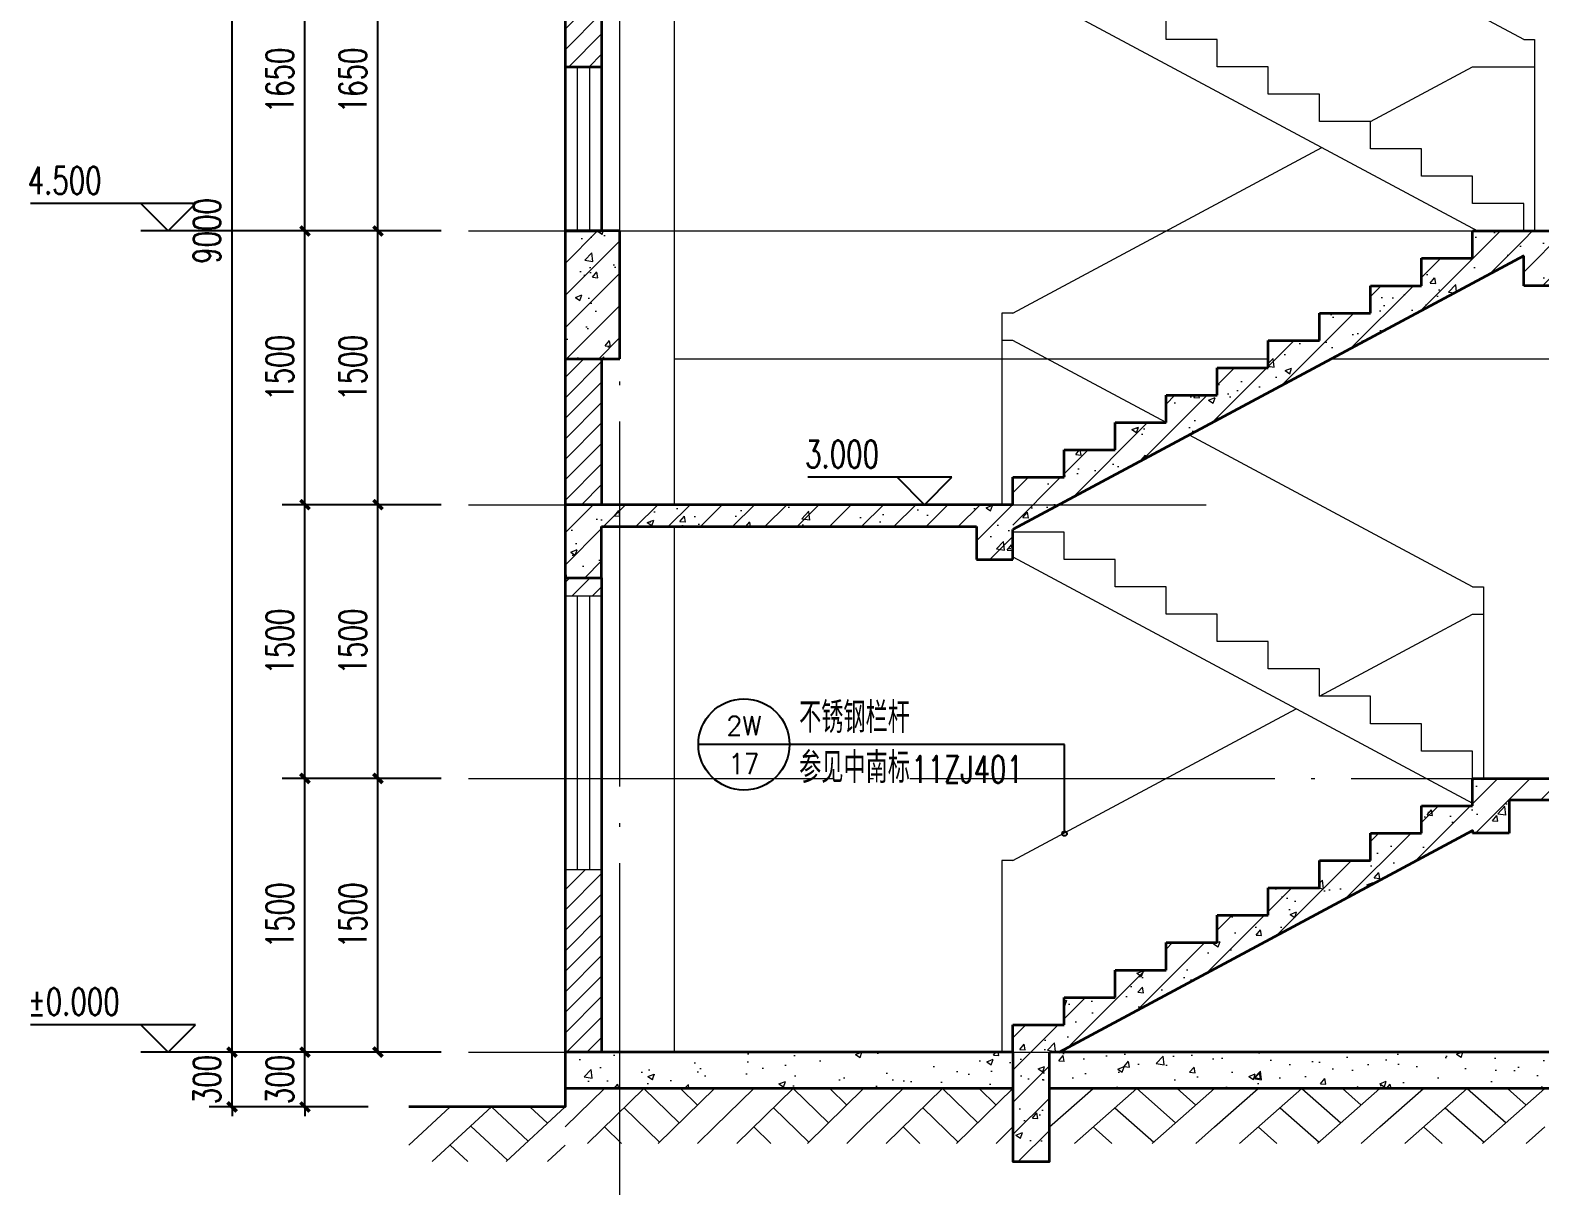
# Model space of a CAD drawing. Extents: x 238398 to 585159, y -66832 to 191741.
# Drawn here: x 393303 to 401579, y -57088 to -50756 of the extents above; entities that cross this region are included whole.
import ezdxf
from ezdxf.enums import TextEntityAlignment as Align

# ---------------------------------------------------------------- set-up
doc = ezdxf.new("R2010")
doc.units = 0
doc.header["$LTSCALE"] = 1000
doc.header["$MEASUREMENT"] = 0
doc.linetypes.add('DASH', pattern=[0.35, 0.25, -0.1])
doc.linetypes.add('DOTE', pattern=[2.42, 2, -0.2, 0.02, -0.2])
for name, color, linetype in [('DIM_ELEV', 3, 'Continuous'), ('DIM_IDEN', 3, 'Continuous'), ('PUB_DIM', 76, 'Continuous')]:
    doc.layers.add(name, color=color, linetype=linetype)
for name, color, linetype, lineweight in [('DOTE', 18, 'DOTE', 13), ('PUB_HATCH', 252, 'Continuous', 5), ('PUB_TEXT', 7, 'Continuous', 20), ('S_SURFACE', 42, 'Continuous', 15), ('WINDOW', 2, 'Continuous', 18), ('剖面粗线', 4, 'Continuous', 35)]:
    doc.layers.add(name, color=color, linetype=linetype, lineweight=lineweight)
doc.styles.add('_TCH_DIM', font='SIMPLEX', dxfattribs={"bigfont": 'GBCBIG'})
doc.styles.add('_TCH_DIM_T3', font='SIMPLEX', dxfattribs={"width": 0.705882, "bigfont": 'GBCBIG'})
doc.styles.add('_TCH_LABEL', font='geditxt.shx', dxfattribs={"bigfont": 'hztxt1.shx'})
doc.dimstyles.new('_TCH_ARCH&&50', dxfattribs={"dimtxt": 148.75, "dimasz": 50, "dimexe": 125, "dimexo": 150, "dimgap": 63.125, "dimtad": 1, "dimdec": 0, "dimzin": 0, "dimdsep": 46, "dimtxsty": '_TCH_DIM_T3', "dimblk": 'ARCHTICK', "dimcen": 0.09, "dimazin": 2, "dimtfac": 1, "dimtdec": 0, "dimtix": 1, "dimtmove": 2, "dimatfit": 3, "dimfxl": 1, "dimtolj": 1, "dimtzin": 0, "dimarcsym": 0})
pattern_1 = [(45, (-233869.22, -143500), (-88.388348, 88.388348), []), (50, (-233869.22, -143500), (358.63009, -31.37607), [37.5, -412.5]), (355, (-233869.22, -143500), (-69.37567, 376.09607), [30, -330]), (100.4514, (-233839.33, -143502.6), (289.2547, 344.71977), [31.8701, -350.57106]), (46.1842, (-233869.2, -143400), (533.62052, -82.7595), [56.25, -618.75]), (96.6356, (-233824.75, -143406.9), (467.33135, 487.05894), [47.80514, -525.8565]), (351.1842, (-233869.2, -143400), (467.33097, 487.0593), [45, -495]), (21, (-233819.22, -143425), (298.45353, -201.30945), [37.5, -412.5]), (326, (-233819.22, -143425), (121.65767, 362.57502), [30, -330]), (71.4514, (-233794.35, -143441.78), (420.11131, 161.26525), [31.8701, -350.57106]), (37.5, (-233869.22, -143500), (6.079928, 166.446927), [0, -326, 0, -335, 0, -331.25]), (7.5, (-233869.22, -143500), (131.53477, 197.205856), [0, -191, 0, -318.5, 0, -126.25]), (327.5, (-233980.72, -143500), (266.911218, -11.277436), [0, -125, 0, -390, 0, -517.5]), (317.5, (-234030.72, -143500), (291.593085, 50.05249), [0, -162.5, 0, -259, 0, -367.5])]
pattern_2 = [(45, (-233869.22, -143500), (-56.126601, 56.126601), [])]
pattern_3 = [(45, (-237600, -143500), (-88.388348, 88.388348), []), (50, (-237600, -143500), (358.63009, -31.37607), [37.5, -412.5]), (355, (-237600, -143500), (-69.37567, 376.09607), [30, -330]), (100.4514, (-237570.1, -143502.6), (289.2547, 344.71977), [31.8701, -350.57106]), (46.1842, (-237600, -143400), (533.62052, -82.7595), [56.25, -618.75]), (96.6356, (-237555.53, -143406.9), (467.33135, 487.05894), [47.80514, -525.8565]), (351.1842, (-237600, -143400), (467.33097, 487.0593), [45, -495]), (21, (-237550, -143425), (298.45353, -201.30945), [37.5, -412.5]), (326, (-237550, -143425), (121.65767, 362.57502), [30, -330]), (71.4514, (-237525.13, -143441.78), (420.11131, 161.26525), [31.8701, -350.57106]), (37.5, (-237600, -143500), (6.079928, 166.446927), [0, -326, 0, -335, 0, -331.25]), (7.5, (-237600, -143500), (131.53477, 197.205856), [0, -191, 0, -318.5, 0, -126.25]), (327.5, (-237711.5, -143500), (266.911218, -11.277436), [0, -125, 0, -390, 0, -517.5]), (317.5, (-237761.5, -143500), (291.593085, 50.05249), [0, -162.5, 0, -259, 0, -367.5])]

# ---------------------------------------------------------------- blocks, each defined once
blk = doc.blocks.new('_ArchTick')
at = {"color": 0, "linetype": 'ByBlock', "const_width": 0.4}
blk.add_lwpolyline([(-0.5, -0.5), (0.5, 0.5)], dxfattribs=at)
blk = doc.blocks.new('*D254')
at = {"layer": 'Defpoints', "color": 0, "transparency": 16777216}
for p in [(395209.8, -50206), (395705.7, -50206), (395705.7, -51856)]:
    blk.add_point(p, dxfattribs=at)
at = {"layer": 'PUB_DIM', "color": 0, "lineweight": -2, "transparency": 16777216}
for p, q in [((395555.7, -50206), (395084.8, -50206)), ((395209.8, -51856), (395209.8, -50206)), ((395555.7, -51856), (395084.8, -51856))]:
    blk.add_line(p, q, dxfattribs=at)
at = {"layer": 'PUB_DIM', "color": 0, "lineweight": -2, "transparency": 16777216, "xscale": 50, "yscale": 50, "zscale": 50}
for p, rotation in [((395209.8, -50206), 90), ((395209.8, -51856), 270)]:
    blk.add_blockref('_ArchTick', p, dxfattribs=dict(at, rotation=rotation))
at = {"layer": 'PUB_DIM', "color": 0, "transparency": 16777216, "insert": (395072.3, -51031), "char_height": 148.75, "attachment_point": 5, "rotation": 90, "style": '_TCH_DIM_T3'}
blk.add_mtext('\\A1;1650', dxfattribs=at)
blk = doc.blocks.new('*D255')
at = {"layer": 'Defpoints', "color": 0, "transparency": 16777216}
for p in [(395209.8, -51856), (395705.7, -51856), (395705.7, -53356)]:
    blk.add_point(p, dxfattribs=at)
at = {"layer": 'PUB_DIM', "color": 0, "lineweight": -2, "transparency": 16777216}
for p, q in [((395555.7, -51856), (395084.8, -51856)), ((395209.8, -53356), (395209.8, -51856)), ((395555.7, -53356), (395084.8, -53356))]:
    blk.add_line(p, q, dxfattribs=at)
at = {"layer": 'PUB_DIM', "color": 0, "lineweight": -2, "transparency": 16777216, "xscale": 50, "yscale": 50, "zscale": 50}
for p, rotation in [((395209.8, -51856), 90), ((395209.8, -53356), 270)]:
    blk.add_blockref('_ArchTick', p, dxfattribs=dict(at, rotation=rotation))
at = {"layer": 'PUB_DIM', "color": 0, "transparency": 16777216, "insert": (395072.3, -52606), "char_height": 148.75, "attachment_point": 5, "rotation": 90, "style": '_TCH_DIM_T3'}
blk.add_mtext('\\A1;1500', dxfattribs=at)
blk = doc.blocks.new('*D256')
at = {"layer": 'Defpoints', "color": 0, "transparency": 16777216}
for p in [(395209.8, -53356), (395705.7, -53356), (395705.7, -54856)]:
    blk.add_point(p, dxfattribs=at)
at = {"layer": 'PUB_DIM', "color": 0, "lineweight": -2, "transparency": 16777216}
for p, q in [((395555.7, -53356), (395084.8, -53356)), ((395209.8, -54856), (395209.8, -53356)), ((395555.7, -54856), (395084.8, -54856))]:
    blk.add_line(p, q, dxfattribs=at)
at = {"layer": 'PUB_DIM', "color": 0, "lineweight": -2, "transparency": 16777216, "xscale": 50, "yscale": 50, "zscale": 50}
for p, rotation in [((395209.8, -53356), 90), ((395209.8, -54856), 270)]:
    blk.add_blockref('_ArchTick', p, dxfattribs=dict(at, rotation=rotation))
at = {"layer": 'PUB_DIM', "color": 0, "transparency": 16777216, "insert": (395072.3, -54106), "char_height": 148.75, "attachment_point": 5, "rotation": 90, "style": '_TCH_DIM_T3'}
blk.add_mtext('\\A1;1500', dxfattribs=at)
blk = doc.blocks.new('*D257')
at = {"layer": 'Defpoints', "color": 0, "transparency": 16777216}
for p in [(395209.8, -54856), (395705.7, -54856), (395705.7, -56356)]:
    blk.add_point(p, dxfattribs=at)
at = {"layer": 'PUB_DIM', "color": 0, "lineweight": -2, "transparency": 16777216}
for p, q in [((395555.7, -54856), (395084.8, -54856)), ((395209.8, -56356), (395209.8, -54856)), ((395555.7, -56356), (395084.8, -56356))]:
    blk.add_line(p, q, dxfattribs=at)
at = {"layer": 'PUB_DIM', "color": 0, "lineweight": -2, "transparency": 16777216, "xscale": 50, "yscale": 50, "zscale": 50}
for p, rotation in [((395209.8, -54856), 90), ((395209.8, -56356), 270)]:
    blk.add_blockref('_ArchTick', p, dxfattribs=dict(at, rotation=rotation))
at = {"layer": 'PUB_DIM', "color": 0, "transparency": 16777216, "insert": (395072.3, -55606), "char_height": 148.75, "attachment_point": 5, "rotation": 90, "style": '_TCH_DIM_T3'}
blk.add_mtext('\\A1;1500', dxfattribs=at)
blk = doc.blocks.new('*D328')
at = {"layer": 'Defpoints', "color": 0, "transparency": 16777216}
for p in [(394409.8, -47356), (394973.6, -47356), (394973.6, -56356)]:
    blk.add_point(p, dxfattribs=at)
at = {"layer": 'PUB_DIM', "color": 0, "lineweight": -2, "transparency": 16777216}
for p, q in [((394823.6, -47356), (394284.8, -47356)), ((394409.8, -56356), (394409.8, -47356)), ((394823.6, -56356), (394284.8, -56356))]:
    blk.add_line(p, q, dxfattribs=at)
at = {"layer": 'PUB_DIM', "color": 0, "lineweight": -2, "transparency": 16777216, "xscale": 50, "yscale": 50, "zscale": 50}
for p, rotation in [((394409.8, -47356), 90), ((394409.8, -56356), 270)]:
    blk.add_blockref('_ArchTick', p, dxfattribs=dict(at, rotation=rotation))
at = {"layer": 'PUB_DIM', "color": 0, "transparency": 16777216, "insert": (394272.3, -51856), "char_height": 148.75, "attachment_point": 5, "rotation": 90, "style": '_TCH_DIM_T3'}
blk.add_mtext('\\A1;9000', dxfattribs=at)
blk = doc.blocks.new('*D329')
at = {"layer": 'Defpoints', "color": 0, "transparency": 16777216}
for p in [(394409.8, -56356), (394973.6, -56356), (394973.6, -56656)]:
    blk.add_point(p, dxfattribs=at)
at = {"layer": 'PUB_DIM', "color": 0, "lineweight": -2, "transparency": 16777216}
for p, q in [((394823.6, -56356), (394284.8, -56356)), ((394409.8, -56356), (394409.8, -56306)), ((394409.8, -56656), (394409.8, -56356)), ((394823.6, -56656), (394284.8, -56656)), ((394409.8, -56656), (394409.8, -56706))]:
    blk.add_line(p, q, dxfattribs=at)
at = {"layer": 'PUB_DIM', "color": 0, "lineweight": -2, "transparency": 16777216, "xscale": 50, "yscale": 50, "zscale": 50}
for p, rotation in [((394409.8, -56356), 270), ((394409.8, -56656), 90)]:
    blk.add_blockref('_ArchTick', p, dxfattribs=dict(at, rotation=rotation))
at = {"layer": 'PUB_DIM', "color": 0, "transparency": 16777216, "insert": (394272.3, -56506), "char_height": 148.75, "attachment_point": 5, "rotation": 90, "style": '_TCH_DIM_T3'}
blk.add_mtext('\\A1;300', dxfattribs=at)
blk = doc.blocks.new('*D332')
at = {"layer": 'Defpoints', "color": 0, "transparency": 16777216}
for p in [(394809.8, -50206), (395305.7, -50206), (395305.7, -51856)]:
    blk.add_point(p, dxfattribs=at)
at = {"layer": 'PUB_DIM', "color": 0, "lineweight": -2, "transparency": 16777216}
for p, q in [((395155.7, -50206), (394684.8, -50206)), ((394809.8, -51856), (394809.8, -50206)), ((395155.7, -51856), (394684.8, -51856))]:
    blk.add_line(p, q, dxfattribs=at)
at = {"layer": 'PUB_DIM', "color": 0, "lineweight": -2, "transparency": 16777216, "xscale": 50, "yscale": 50, "zscale": 50}
for p, rotation in [((394809.8, -50206), 90), ((394809.8, -51856), 270)]:
    blk.add_blockref('_ArchTick', p, dxfattribs=dict(at, rotation=rotation))
at = {"layer": 'PUB_DIM', "color": 0, "transparency": 16777216, "insert": (394672.3, -51031), "char_height": 148.75, "attachment_point": 5, "rotation": 90, "style": '_TCH_DIM_T3'}
blk.add_mtext('\\A1;1650', dxfattribs=at)
blk = doc.blocks.new('*D333')
at = {"layer": 'Defpoints', "color": 0, "transparency": 16777216}
for p in [(394809.8, -51856), (395305.7, -51856), (395305.7, -53356)]:
    blk.add_point(p, dxfattribs=at)
at = {"layer": 'PUB_DIM', "color": 0, "lineweight": -2, "transparency": 16777216}
for p, q in [((395155.7, -51856), (394684.8, -51856)), ((394809.8, -53356), (394809.8, -51856)), ((395155.7, -53356), (394684.8, -53356))]:
    blk.add_line(p, q, dxfattribs=at)
at = {"layer": 'PUB_DIM', "color": 0, "lineweight": -2, "transparency": 16777216, "xscale": 50, "yscale": 50, "zscale": 50}
for p, rotation in [((394809.8, -51856), 90), ((394809.8, -53356), 270)]:
    blk.add_blockref('_ArchTick', p, dxfattribs=dict(at, rotation=rotation))
at = {"layer": 'PUB_DIM', "color": 0, "transparency": 16777216, "insert": (394672.3, -52606), "char_height": 148.75, "attachment_point": 5, "rotation": 90, "style": '_TCH_DIM_T3'}
blk.add_mtext('\\A1;1500', dxfattribs=at)
blk = doc.blocks.new('*D334')
at = {"layer": 'Defpoints', "color": 0, "transparency": 16777216}
for p in [(394809.8, -53356), (395305.7, -53356), (395305.7, -54856)]:
    blk.add_point(p, dxfattribs=at)
at = {"layer": 'PUB_DIM', "color": 0, "lineweight": -2, "transparency": 16777216}
for p, q in [((395155.7, -53356), (394684.8, -53356)), ((394809.8, -54856), (394809.8, -53356)), ((395155.7, -54856), (394684.8, -54856))]:
    blk.add_line(p, q, dxfattribs=at)
at = {"layer": 'PUB_DIM', "color": 0, "lineweight": -2, "transparency": 16777216, "xscale": 50, "yscale": 50, "zscale": 50}
for p, rotation in [((394809.8, -53356), 90), ((394809.8, -54856), 270)]:
    blk.add_blockref('_ArchTick', p, dxfattribs=dict(at, rotation=rotation))
at = {"layer": 'PUB_DIM', "color": 0, "transparency": 16777216, "insert": (394672.3, -54106), "char_height": 148.75, "attachment_point": 5, "rotation": 90, "style": '_TCH_DIM_T3'}
blk.add_mtext('\\A1;1500', dxfattribs=at)
blk = doc.blocks.new('*D335')
at = {"layer": 'Defpoints', "color": 0, "transparency": 16777216}
for p in [(394809.8, -54856), (395305.7, -54856), (395305.7, -56356)]:
    blk.add_point(p, dxfattribs=at)
at = {"layer": 'PUB_DIM', "color": 0, "lineweight": -2, "transparency": 16777216}
for p, q in [((395155.7, -54856), (394684.8, -54856)), ((394809.8, -56356), (394809.8, -54856)), ((395155.7, -56356), (394684.8, -56356))]:
    blk.add_line(p, q, dxfattribs=at)
at = {"layer": 'PUB_DIM', "color": 0, "lineweight": -2, "transparency": 16777216, "xscale": 50, "yscale": 50, "zscale": 50}
for p, rotation in [((394809.8, -54856), 90), ((394809.8, -56356), 270)]:
    blk.add_blockref('_ArchTick', p, dxfattribs=dict(at, rotation=rotation))
at = {"layer": 'PUB_DIM', "color": 0, "transparency": 16777216, "insert": (394672.3, -55606), "char_height": 148.75, "attachment_point": 5, "rotation": 90, "style": '_TCH_DIM_T3'}
blk.add_mtext('\\A1;1500', dxfattribs=at)
blk = doc.blocks.new('*D336')
at = {"layer": 'Defpoints', "color": 0, "transparency": 16777216}
for p in [(394809.8, -56356), (395305.7, -56356), (395305.7, -56656)]:
    blk.add_point(p, dxfattribs=at)
at = {"layer": 'PUB_DIM', "color": 0, "lineweight": -2, "transparency": 16777216}
for p, q in [((395155.7, -56356), (394684.8, -56356)), ((394809.8, -56356), (394809.8, -56306)), ((394809.8, -56656), (394809.8, -56356)), ((395155.7, -56656), (394684.8, -56656)), ((394809.8, -56656), (394809.8, -56706))]:
    blk.add_line(p, q, dxfattribs=at)
at = {"layer": 'PUB_DIM', "color": 0, "lineweight": -2, "transparency": 16777216, "xscale": 50, "yscale": 50, "zscale": 50}
for p, rotation in [((394809.8, -56356), 270), ((394809.8, -56656), 90)]:
    blk.add_blockref('_ArchTick', p, dxfattribs=dict(at, rotation=rotation))
at = {"layer": 'PUB_DIM', "color": 0, "transparency": 16777216, "insert": (394672.3, -56506), "char_height": 148.75, "attachment_point": 5, "rotation": 90, "style": '_TCH_DIM_T3'}
blk.add_mtext('\\A1;300', dxfattribs=at)
blk = doc.blocks.new('$LinePat$素土夯实')
at = {"color": 0}
for p, q in [((0, -210), (210, 0)), ((120, -300), (420, 0)), ((420, 0), (607.5, -187.5)), ((495, -300), (795, 0)), ((615, 0), (705, -90)), ((315, -105), (502.5, -292.5)), ((210, -210), (300, -300)), ((705, -300), (795, -210))]:
    blk.add_line(p, q, dxfattribs=at)

msp = doc.modelspace()

# ---------------------------------------------------------------- hatches: boundary and pattern name
at = {"layer": 'PUB_HATCH'}
h = msp.add_hatch(dxfattribs=at)
h.set_pattern_fill('ANSI31', color=256, scale=50)
h.set_pattern_definition(pattern_2)
h.paths.add_polyline_path([(396235.9, -50206), (396435.9, -50206), (396435.9, -49256), (396235.9, -49256)])
h.paths.add_polyline_path([(396435.9, -50606), (396235.9, -50606), (396235.9, -50956), (396435.9, -50956)])
h = msp.add_hatch(dxfattribs=at)
h.set_pattern_fill('钢筋混凝土', color=256, scale=50, style=0)
h.set_pattern_definition(pattern_1)
h.paths.add_polyline_path([(396535.9, -51856), (396235.9, -51856), (396235.9, -52556), (396535.9, -52556)])
h = msp.add_hatch(dxfattribs=at)
h.set_pattern_fill('钢筋混凝土', color=256, scale=50, style=0)
h.set_pattern_definition(pattern_1)
h.paths.add_polyline_path([(401490.9, -51992.2), (401490.9, -51856), (401210.9, -51856), (401210.9, -52006), (400930.9, -52006), (400930.9, -52156), (400650.9, -52156), (400650.9, -52306), (400370.9, -52306), (400370.9, -52456), (400090.9, -52456), (400090.9, -52606), (399810.9, -52606), (399810.9, -52756), (399530.9, -52756), (399530.9, -52906), (399250.9, -52906), (399250.9, -53056), (398970.9, -53056), (398970.9, -53206), (398690.9, -53206), (398690.9, -53356), (398690.9, -53492.2)])
h = msp.add_hatch(dxfattribs=at)
h.set_pattern_fill('钢筋混凝土', color=256, scale=50, style=0)
h.set_pattern_definition(pattern_1)
h.paths.add_polyline_path([(403335.9, -51856.2), (401490.9, -51856), (401490.9, -52156), (401690.9, -52156), (401690.9, -51976), (403335.9, -51976.1), (403335.9, -52656)])
h.paths.add_polyline_path([(404324.1, -51976), (404324.1, -51856), (403335.9, -51856.2), (403335.9, -52556), (403635.9, -52556), (403635.9, -51976)])
h = msp.add_hatch(dxfattribs=at)
h.set_pattern_fill('ANSI31', color=256, scale=50)
h.set_pattern_definition(pattern_2)
h.paths.add_polyline_path([(396235.9, -53356), (396435.9, -53356), (396435.9, -52556), (396235.9, -52556)])
h.paths.add_polyline_path([(396235.9, -53856), (396435.9, -53856), (396435.9, -53756), (396235.9, -53756)])
h.paths.add_polyline_path([(396435.9, -55356), (396235.9, -55356), (396235.9, -56356), (396435.9, -56356)])
h = msp.add_hatch(dxfattribs=at)
h.set_pattern_fill('钢筋混凝土', color=256, scale=50, style=0)
h.set_pattern_definition([(45, (-277374.19, -143580.45), (-88.388348, 88.388348), []), (50, (-277374.2, -143580.45), (358.63009, -31.37607), [37.5, -412.5]), (355, (-277374.2, -143580.45), (-69.37567, 376.09607), [30, -330]), (100.4514, (-277344.3, -143583.07), (289.25469, 344.71977), [31.8701, -350.57106]), (46.1842, (-277374.2, -143480.45), (533.62052, -82.7595), [56.25, -618.75]), (96.6356, (-277329.7, -143487.35), (467.33135, 487.05894), [47.80514, -525.8565]), (351.1842, (-277374.2, -143480.45), (467.33097, 487.0593), [45, -495]), (21, (-277324.2, -143505.45), (298.45353, -201.30945), [37.5, -412.5]), (326, (-277324.2, -143505.45), (121.65767, 362.57502), [30, -330]), (71.4514, (-277299.32, -143522.23), (420.11131, 161.26525), [31.8701, -350.57106]), (37.5, (-277374.19, -143580.45), (6.079928, 166.446927), [0, -326, 0, -335, 0, -331.25]), (7.5, (-277374.2, -143580.45), (131.53477, 197.205856), [0, -191, 0, -318.5, 0, -126.25]), (327.5, (-277485.69, -143580.45), (266.911218, -11.277436), [0, -125, 0, -390, 0, -517.5]), (317.5, (-277535.7, -143580.45), (291.593085, 50.05249), [0, -162.5, 0, -259, 0, -367.5])])
h.paths.add_polyline_path([(396435.9, -53355.9), (396435.9, -53855.8)])
h.paths.add_polyline_path([(398690.9, -53356), (396235.9, -53355.9), (396235.9, -53756), (396435.9, -53756.1), (396435.9, -53476), (398490.9, -53476), (398490.9, -53656), (398690.9, -53656)])
h = msp.add_hatch(dxfattribs=at)
h.set_pattern_fill('钢筋混凝土', color=256, scale=50, style=0)
h.set_pattern_definition(pattern_3)
h.paths.add_polyline_path([(403375.9, -54856), (401210.9, -54856), (401210.9, -55156), (401410.9, -55156), (401410.9, -54976), (403375.9, -54976)])
h.paths.add_polyline_path([(403675.9, -54856), (403375.9, -54856), (403375.9, -54976), (403375.9, -55356), (403675.9, -55356)])
h = msp.add_hatch(dxfattribs=at)
h.set_pattern_fill('钢筋混凝土', color=256, scale=50, style=0)
h.set_pattern_definition(pattern_3)
h.paths.add_polyline_path([(401210.9, -55142.2), (401210.9, -55006), (400930.9, -55006), (400930.9, -55156), (400650.9, -55156), (400650.9, -55306), (400370.9, -55306), (400370.9, -55456), (400090.9, -55456), (400090.9, -55606), (399810.9, -55606), (399810.9, -55756), (399530.9, -55756), (399530.9, -55906), (399250.9, -55906), (399250.9, -56056), (398970.9, -56056), (398970.9, -56206), (398690.9, -56206), (398690.9, -56356), (398945, -56356)])
h = msp.add_hatch(dxfattribs=at)
h.set_pattern_fill('混凝土', color=256, scale=50)
h.set_pattern_definition([(50, (-233869.22, -143500), (358.63009, -31.37607), [37.5, -412.5]), (355, (-233869.22, -143500), (-69.37567, 376.09607), [30, -330]), (100.4514, (-233839.33, -143502.6), (289.2547, 344.71977), [31.8701, -350.57106]), (46.1842, (-233869.2, -143400), (533.62052, -82.7595), [56.25, -618.75]), (96.6356, (-233824.75, -143406.9), (467.33135, 487.05894), [47.80514, -525.8565]), (351.1842, (-233869.2, -143400), (467.33097, 487.0593), [45, -495]), (21, (-233819.22, -143425), (298.45353, -201.30945), [37.5, -412.5]), (326, (-233819.22, -143425), (121.65767, 362.57502), [30, -330]), (71.4514, (-233794.35, -143441.78), (420.11131, 161.26525), [31.8701, -350.57106]), (37.5, (-233869.22, -143500), (6.079928, 166.446927), [0, -326, 0, -335, 0, -331.25]), (7.5, (-233869.22, -143500), (131.53477, 197.205856), [0, -191, 0, -318.5, 0, -126.25]), (327.5, (-233980.72, -143500), (266.911218, -11.277436), [0, -125, 0, -390, 0, -517.5]), (317.5, (-234030.72, -143500), (291.593085, 50.05249), [0, -162.5, 0, -259, 0, -367.5])])
h.paths.add_polyline_path([(396535.9, -56356), (396235.9, -56356), (396235.9, -56556), (396535.9, -56556)])
h.paths.add_polyline_path([(404324.1, -56356), (403635.9, -56356), (403635.9, -56556), (404324.1, -56556)])
h.paths.add_polyline_path([(398690.9, -56556), (398690.9, -56356), (396535.9, -56356), (396535.9, -56556)])
h.paths.add_polyline_path([(398890.9, -56356), (398890.9, -56556), (403635.9, -56556), (403635.9, -56356)])
h = msp.add_hatch(dxfattribs=at)
h.set_pattern_fill('钢筋混凝土', color=256, scale=50, style=0)
h.set_pattern_definition(pattern_3)
h.paths.add_polyline_path([(398890.9, -56356), (398690.9, -56356), (398690.9, -56956), (398890.9, -56956)])

# ---------------------------------------------------------------- linework, layer by layer
at = {"layer": 'DIM_ELEV'}
for p, q in [((394209.8, -51706), (393304.9, -51706)), ((394059.8, -51856), (393909.8, -51706)), ((394059.8, -51856), (394209.8, -51706)), ((394823.6, -51856), (393909.8, -51856)), ((398355.9, -53206), (397566.7, -53206)), ((398205.9, -53356), (398055.9, -53206)), ((398205.9, -53356), (398355.9, -53206)), ((394209.8, -56206), (393304.9, -56206)), ((394059.8, -56356), (393909.8, -56206)), ((394059.8, -56356), (394209.8, -56206)), ((394823.6, -56356), (393909.8, -56356))]:
    msp.add_line(p, q, dxfattribs=at)
at = {"layer": 'DIM_IDEN'}
for p, q in [((397466.2, -54670), (396966.2, -54670)), ((398974.1, -54670), (397466.2, -54670)), ((398974.1, -55145.4), (398974.1, -54670))]:
    msp.add_line(p, q, dxfattribs=at)
for centre, radius in [((397216.2, -54670), 250), ((398974.1, -55158.2), 12.7)]:
    msp.add_circle(centre, radius, dxfattribs=at)
at = {"layer": 'DOTE'}
for p, q in [((396535.9, -57320.9), (396535.9, -43520.3)), ((395705.7, -51856), (405256.2, -51856)), ((395705.7, -51856), (405256.2, -51856)), ((395705.7, -53356), (399751, -53356)), ((395705.7, -54856), (405256.2, -54856)), ((395705.7, -56356), (405256.2, -56356))]:
    msp.add_line(p, q, dxfattribs=at)
at = {"layer": 'PUB_HATCH'}
for points in [[(396835.9, -51856), (401210.9, -51856)], [(396835.9, -52556), (400090.9, -52556)], [(400438.3, -52556), (403335.9, -52556)]]:
    msp.add_lwpolyline(points, dxfattribs=at)
at = {"layer": 'S_SURFACE'}
for p, q in [((401490.9, -50806), (399657.9, -49824.1)), ((396835.9, -53356), (396835.9, -50326)), ((398690.9, -50492.2), (401236.8, -51856)), ((399530.9, -50806), (399530.9, -50656)), ((399810.9, -50806), (399530.9, -50806)), ((399810.9, -50956), (399810.9, -50806)), ((400090.9, -50956), (399810.9, -50956)), ((400090.9, -51106), (400090.9, -50956)), ((400650.9, -51256), (401210.9, -50956)), ((400370.9, -51106), (400090.9, -51106)), ((400370.9, -51256), (400370.9, -51106)), ((400650.9, -51256), (400370.9, -51256)), ((400650.9, -51406), (400650.9, -51256)), ((398690.9, -52306), (400383.8, -51399.1)), ((400930.9, -51406), (400650.9, -51406)), ((400930.9, -51556), (400930.9, -51406)), ((401210.9, -51556), (400930.9, -51556)), ((401210.9, -51706), (401210.9, -51556)), ((401490.9, -51706), (401210.9, -51706)), ((401490.9, -51856), (401490.9, -51706)), ((399530.9, -52906), (398690.9, -52456)), ((401210.9, -53806), (399657.9, -52974.1)), ((396835.9, -56356), (396835.9, -53476)), ((398970.9, -53506), (398690.9, -53506)), ((398970.9, -53656), (398970.9, -53506)), ((398690.9, -53642.2), (401210.9, -54992.2)), ((399250.9, -53656), (398970.9, -53656)), ((399250.9, -53806), (399250.9, -53656)), ((399530.9, -53806), (399250.9, -53806)), ((399530.9, -53956), (399530.9, -53806)), ((399810.9, -53956), (399530.9, -53956)), ((399810.9, -54106), (399810.9, -53956)), ((400370.9, -54406), (401210.9, -53956)), ((400090.9, -54106), (399810.9, -54106)), ((400090.9, -54256), (400090.9, -54106)), ((400370.9, -54256), (400090.9, -54256)), ((400370.9, -54406), (400370.9, -54256)), ((400650.9, -54406), (400370.9, -54406)), ((400650.9, -54556), (400650.9, -54406)), ((398690.9, -55306), (400243.8, -54474.1)), ((400930.9, -54556), (400650.9, -54556)), ((400930.9, -54706), (400930.9, -54556)), ((401210.9, -54706), (400930.9, -54706)), ((401210.9, -54856), (401210.9, -54706))]:
    msp.add_line(p, q, dxfattribs=at)
at = {"layer": 'S_SURFACE', "linetype": 'DASH'}
msp.add_line((401210.9, -52006), (401210.9, -51856), dxfattribs=at)
at = {"layer": 'S_SURFACE'}
for points in [[(401490.9, -50806), (401550.9, -50806), (401550.9, -51856), (401550.9, -51856)], [(401210.9, -50956), (401550.9, -50956)], [(398690.9, -52306), (398630.9, -52306), (398630.9, -53356), (398630.9, -53356)], [(398690.9, -52456), (398630.9, -52456)], [(401210.9, -53806), (401270.9, -53806), (401270.9, -54856), (401270.9, -54856)], [(401210.9, -53956), (401270.9, -53956)], [(398690.9, -55306), (398630.9, -55306), (398630.9, -56356), (398630.9, -56356)]]:
    msp.add_lwpolyline(points, dxfattribs=at)
at = {"layer": 'WINDOW'}
for points in [[(396235.9, -50956), (396435.9, -50956), (396435.9, -51856), (396235.9, -51856)], [(396235.9, -53856), (396435.9, -53856), (396435.9, -55356), (396235.9, -55356)]]:
    msp.add_lwpolyline(points, close=True, dxfattribs=at)
for points in [[(396302.5, -50956), (396302.5, -51856)], [(396369.2, -50956), (396369.2, -51856)], [(396302.5, -53856), (396302.5, -55356)], [(396369.2, -53856), (396369.2, -55356)]]:
    msp.add_lwpolyline(points, dxfattribs=at)
at = {"layer": '剖面粗线'}
for p, q in [((396235.9, -44266.2), (396235.9, -56656)), ((396435.9, -50606), (396435.9, -51856)), ((396235.9, -50956), (396435.9, -50956)), ((396235.9, -51856), (396235.9, -52556)), ((396535.9, -51856), (396235.9, -51856)), ((396235.9, -51856), (396435.9, -51856)), ((396535.9, -52556), (396535.9, -51856)), ((401210.9, -52006), (401210.9, -51856)), ((401210.9, -51856), (404324.1, -51856)), ((401490.9, -51992.2), (398690.9, -53492.2)), ((400930.9, -52156), (400930.9, -52006)), ((400930.9, -52006), (401210.9, -52006)), ((401490.9, -52156), (401490.9, -51992.2)), ((400650.9, -52306), (400650.9, -52156)), ((400650.9, -52156), (400930.9, -52156)), ((401690.9, -52156), (401490.9, -52156)), ((400370.9, -52456), (400370.9, -52306)), ((400370.9, -52306), (400650.9, -52306)), ((400090.9, -52606), (400090.9, -52456)), ((400090.9, -52456), (400370.9, -52456)), ((396235.9, -52556), (396535.9, -52556)), ((396435.9, -52556), (396435.9, -53356)), ((399810.9, -52756), (399810.9, -52606)), ((399810.9, -52606), (400090.9, -52606)), ((399530.9, -52906), (399530.9, -52756)), ((399530.9, -52756), (399810.9, -52756)), ((399250.9, -53056), (399250.9, -52906)), ((399250.9, -52906), (399530.9, -52906)), ((398970.9, -53206), (398970.9, -53056)), ((398970.9, -53056), (399250.9, -53056)), ((398690.9, -53356), (398690.9, -53206)), ((398690.9, -53206), (398970.9, -53206)), ((396235.9, -53355.9), (396235.9, -53756)), ((398690.9, -53356), (396235.9, -53356)), ((396435.9, -53476), (398490.9, -53476)), ((396435.9, -53756), (396435.9, -53476)), ((398490.9, -53476), (398490.9, -53656)), ((398690.9, -53656), (398690.9, -53492.2)), ((398490.9, -53656), (398690.9, -53656)), ((396235.9, -53756), (396435.9, -53756)), ((396435.9, -53756), (396435.9, -56356)), ((401210.9, -55006), (401210.9, -54856)), ((401210.9, -54856), (403635.9, -54856)), ((400930.9, -55156), (400930.9, -55006)), ((400930.9, -55006), (401210.9, -55006)), ((403335.9, -54976), (401410.9, -54976)), ((401410.9, -54976), (401410.9, -55156)), ((400650.9, -55306), (400650.9, -55156)), ((400650.9, -55156), (400930.9, -55156)), ((401410.9, -55156), (401210.9, -55156)), ((400370.9, -55456), (400370.9, -55306)), ((400370.9, -55306), (400650.9, -55306)), ((400090.9, -55606), (400090.9, -55456)), ((400090.9, -55456), (400370.9, -55456)), ((399810.9, -55756), (399810.9, -55606)), ((399810.9, -55606), (400090.9, -55606)), ((399530.9, -55906), (399530.9, -55756)), ((399530.9, -55756), (399810.9, -55756)), ((399250.9, -56056), (399250.9, -55906)), ((399250.9, -55906), (399530.9, -55906)), ((398970.9, -56206), (398970.9, -56056)), ((398970.9, -56056), (399250.9, -56056)), ((398690.9, -56356), (398690.9, -56206)), ((398690.9, -56206), (398970.9, -56206))]:
    msp.add_line(p, q, dxfattribs=at)
for points in [[(398945, -56356), (401210.9, -55142.2), (401210.9, -55156)], [(398690.9, -56356), (396235.9, -56356), (396235.9, -56656), (395378.4, -56656)], [(398690.9, -56356), (398690.9, -56956), (398890.9, -56956), (398890.9, -56356)], [(404324.1, -56356), (398890.9, -56356)], [(398690.9, -56556), (396235.9, -56556), (396235.9, -56556), (396235.9, -56556)], [(404324.1, -56556), (398890.9, -56556)]]:
    msp.add_lwpolyline(points, dxfattribs=at)

# ---------------------------------------------------------------- block references
at = {"layer": 'PUB_HATCH'}
for p, xscale in [((396235.9, -56556), 1.029350104820734), ((397054.2, -56556), 1.029350104820734), ((397872.5, -56556), 1.029350104820734), ((398890.9, -56556), 1.13904351916161), ((399796.4, -56556), 1.13904351916161), ((400702, -56556), 1.13904351916161), ((395378.4, -56656), 1.078624405969079)]:
    msp.add_blockref('$LinePat$素土夯实', p, dxfattribs=dict(at, xscale=xscale))

# ---------------------------------------------------------------- texts
at = {"layer": 'PUB_TEXT', "style": '_TCH_DIM', "width": 0.705882}
for s, p in [('4.500', (393289.9, -51653.5)), ('3.000', (397551.7, -53153.5)), ('11ZJ401', (398133.1, -54880.8)), ('%%P0.000', (393289.9, -56153.5))]:
    msp.add_text(s, height=148.75, dxfattribs=at).set_placement(p)
at = {"layer": 'PUB_TEXT', "style": '_TCH_DIM'}
for s, p in [('不锈钢栏杆', (397518.7, -54606.4)), ('参见中南标', (397518.7, -54880.8))]:
    msp.add_text(s, height=168.79, dxfattribs=at).set_placement(p)
at = {"layer": 'PUB_TEXT', "style": '_TCH_LABEL', "width": 1.428571}
for s, height, p, p2 in [('2W', 104.2, (397119.5, -54619.5), (397313, -54619.5)), ('17', 113.23, (397132.6, -54832.2), (397299.8, -54832.2))]:
    msp.add_text(s, height=height, dxfattribs=at).set_placement(p, p2, align=Align.FIT)

# ---------------------------------------------------------------- dimensions: what is measured, and where the dimension line sits
at = {"layer": 'PUB_DIM'}
for p1, p2, distance, picture, middle in [((394973.6, -56356), (394973.6, -47356), 563.8, '*D328', (394272.3, -51856)), ((395305.7, -51856), (395305.7, -50206), 495.9, '*D332', (394672.3, -51031)), ((395705.7, -51856), (395705.7, -50206), 495.9, '*D254', (395072.3, -51031)), ((395305.7, -53356), (395305.7, -51856), 495.9, '*D333', (394672.3, -52606)), ((395705.7, -53356), (395705.7, -51856), 495.9, '*D255', (395072.3, -52606)), ((395305.7, -54856), (395305.7, -53356), 495.9, '*D334', (394672.3, -54106)), ((395705.7, -54856), (395705.7, -53356), 495.9, '*D256', (395072.3, -54106)), ((395305.7, -56356), (395305.7, -54856), 495.9, '*D335', (394672.3, -55606)), ((395705.7, -56356), (395705.7, -54856), 495.9, '*D257', (395072.3, -55606)), ((394973.6, -56656), (394973.6, -56356), 563.8, '*D329', (394272.3, -56506)), ((395305.7, -56656), (395305.7, -56356), 495.9, '*D336', (394672.3, -56506))]:
    dim = msp.add_aligned_dim(p1=p1, p2=p2, distance=distance, dimstyle='_TCH_ARCH&&50', dxfattribs=at)
    dim.commit()
    dim.dimension.update_dxf_attribs({"geometry": picture, "text_midpoint": middle})

doc.saveas('drawing.dxf')
